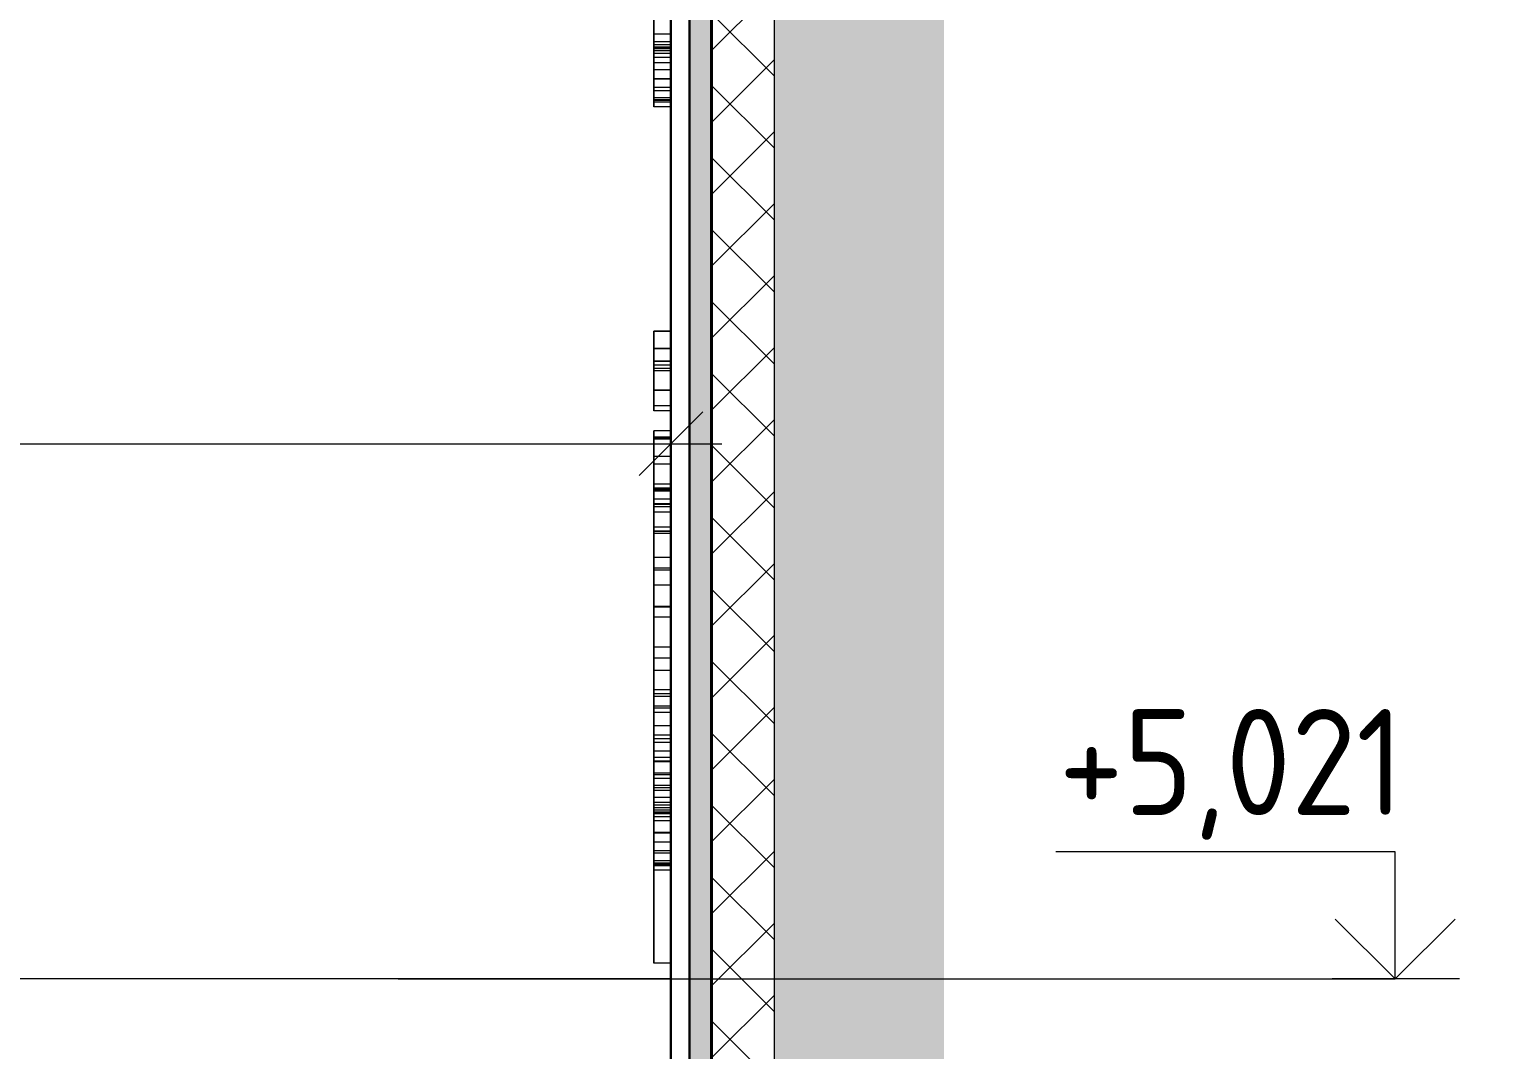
# Model space of a CAD drawing. Header units: millimetres. Extents: x 855 to 77750, y -1987 to 27400.
# Drawn here: x 41832 to 42697, y 4979 to 5581 of the extents above; entities that cross this region are included whole.
import ezdxf

# ---------------------------------------------------------------- set-up
doc = ezdxf.new("R2010")
doc.units = ezdxf.units.MM
for name, color, linetype, lineweight in [('A-ANNO-DIMS', 7, 'Continuous', 9), ('A-ANNO-DIMS-25', 7, 'Continuous', 9), ('A-WALL', 7, 'Continuous', 9), ('A-WALL-PATT', 7, 'Continuous', 9), ('G-ANNO-DIMS', 7, 'Continuous', 9), ('G-ANNO-DIMS-1', 7, 'Continuous', 20)]:
    doc.layers.add(name, color=color, linetype=linetype, lineweight=lineweight)
for name, color, linetype, lineweight, true_color in [('A-WALL-4', 7, 'Continuous', 30, 0x3c3c3c), ('A-WALL-5', 7, 'Continuous', 40, 0x3c3c3c), ('A-WALL-FNSH-3', 7, 'Continuous', 30, 0x3c3c3c), ('I-FURN-10', 7, 'Continuous', 9, 0xe0e0e0), ('I-FURN-11', 7, 'Continuous', 9, 0xf6f6f6), ('I-FURN-12', 7, 'Continuous', 9, 0xf3f3f3), ('I-FURN-13', 7, 'Continuous', 9, 0xf8f8f8), ('I-FURN-14', 7, 'Continuous', 9, 0xefefef), ('I-FURN-15', 7, 'Continuous', 9, 0xe9e9e9), ('I-FURN-2', 7, 'Continuous', 9, 0xc0c0c0), ('I-FURN-6', 7, 'Continuous', 9, 0xfcfcfc), ('I-FURN-7', 7, 'Continuous', 9, 0xfbfbfb), ('I-FURN-8', 7, 'Continuous', 9, 0xfafafa), ('I-FURN-9', 7, 'Continuous', 9, 0xd3d3d3), ('I-WALL-1', 7, 'Continuous', 9, 0x787878)]:
    doc.layers.add(name, color=color, linetype=linetype, lineweight=lineweight, true_color=true_color)
doc.styles.add('ISOCPEUR_2', font='isocpeur.ttf', dxfattribs={"width": 0.9, "height": 62.5})
doc.dimstyles.new('ISO-2_5_0_9К_БОЛЬШОЙ_1', dxfattribs={"dimscale": 304.8, "dimtxt": 62.248823, "dimasz": 0.123031, "dimexe": 0.098425, "dimexo": 0.246063, "dimgap": 0, "dimtad": 1, "dimdec": 0, "dimrnd": 10, "dimzin": 0, "dimdsep": 46, "dimtxsty": 'ISOCPEUR_2', "dimblk1": 'OBLIQUE', "dimblk2": 'OBLIQUE', "dimsah": 1, "dimcen": 0.09, "dimdle": 0.098425, "dimazin": 0, "dimtfac": 1, "dimtdec": 4, "dimtix": 1, "dimtmove": 0, "dimatfit": 3, "dimfxl": 1, "dimtvp": 1, "dimtolj": 1, "dimtzin": 0, "dimarcsym": 2})
pattern_1 = [(0, (45279, 3058.6), (0, 3040.04), []), (90, (45279, 3058.6), (-1300, 8e-14), [])]

# ---------------------------------------------------------------- blocks, each defined once
blk = doc.blocks.new('Надпись в вестибюле - Надпись в вестибюле-30816215-Развертка 1_04-1')
at = {"layer": 'I-FURN-10'}
for p, q in [((30439, 5652.66), (30439, 5570.25)), ((30449, 5570.25), (30449, 5652.66)), ((30439, 5570.25), (30439, 5583.46)), ((30439, 5569.19), (30439, 5570.25)), ((30439, 5570.22), (30439, 5566.33)), ((30439, 5566.33), (30439, 5569.19)), ((30449, 5569.19), (30439, 5569.19)), ((30439, 5540.38), (30439, 5566.33)), ((30439, 5566.33), (30439, 5551.43)), ((30449, 5566.33), (30439, 5566.33)), ((30449, 5551.43), (30439, 5551.43)), ((30439, 5551.31), (30439, 5540.38)), ((30439, 5538.86), (30439, 5540.24)), ((30439, 5540.24), (30439, 5539.06)), ((30449, 5539.06), (30439, 5539.06)), ((30439, 5538.86), (30439, 5534.94)), ((30449, 5538.86), (30439, 5538.86)), ((30439, 5402.79), (30439, 5382.68)), ((30449, 5402.79), (30439, 5402.79)), ((30449, 5382.68), (30449, 5402.79)), ((30439, 5382.57), (30439, 5379.24)), ((30449, 5382.57), (30439, 5382.57)), ((30449, 5379.24), (30449, 5382.57)), ((30449, 5358.72), (30439, 5358.72)), ((30439, 5343.92), (30439, 5340.15)), ((30449, 5340.15), (30439, 5340.15)), ((30439, 5287.21), (30439, 5340)), ((30439, 5340), (30439, 5287.21)), ((30439, 5340), (30449, 5340)), ((30449, 5340), (30439, 5340)), ((30449, 5340), (30449, 5287.21)), ((30449, 5287.21), (30449, 5340)), ((30439, 5287.21), (30439, 5141.1)), ((30439, 5141.1), (30439, 5287.21)), ((30449, 5287.21), (30449, 5141.1)), ((30449, 5141.1), (30449, 5287.21)), ((30439, 5113.97), (30439, 5141.1)), ((30439, 5141.1), (30439, 5088.86)), ((30449, 5141.1), (30439, 5141.1)), ((30449, 5141.1), (30449, 5113.97)), ((30449, 5088.86), (30449, 5141.1)), ((30439, 5096.28), (30439, 5113.97)), ((30449, 5113.97), (30439, 5113.97)), ((30449, 5113.97), (30449, 5096.28)), ((30439, 5088.86), (30439, 5096.28)), ((30449, 5096.28), (30439, 5096.28)), ((30449, 5096.28), (30449, 5088.86)), ((30439, 5084.94), (30439, 5088.86)), ((30439, 5088.86), (30439, 5084.94)), ((30449, 5088.86), (30439, 5088.86)), ((30439, 5084.94), (30439, 5030)), ((30449, 5084.94), (30449, 5088.86)), ((30449, 5088.86), (30449, 5084.94)), ((30449, 5030), (30449, 5084.94)), ((30449, 5030), (30439, 5030))]:
    blk.add_line(p, q, dxfattribs=at)
at = {"layer": 'I-FURN-11'}
for p, q in [((30439, 5570.25), (30439, 5591.1)), ((30439, 5591.1), (30439, 5570.25)), ((30439, 5566.33), (30439, 5570.25)), ((30439, 5570.25), (30439, 5566.33)), ((30439, 5566.33), (30439, 5540.38)), ((30439, 5540.24), (30439, 5538.86)), ((30449, 5538.86), (30439, 5538.86)), ((30439, 5308.61), (30439, 5340)), ((30439, 5340), (30439, 5308.61)), ((30449, 5340), (30439, 5340)), ((30449, 5340), (30439, 5340)), ((30449, 5340), (30449, 5308.61)), ((30449, 5308.61), (30449, 5340)), ((30439, 5287.21), (30439, 5308.61)), ((30439, 5308.61), (30439, 5303.64)), ((30449, 5308.61), (30439, 5308.61)), ((30449, 5308.61), (30449, 5287.21)), ((30449, 5303.64), (30449, 5308.61)), ((30439, 5303.64), (30439, 5287.21)), ((30449, 5303.64), (30439, 5303.64)), ((30449, 5287.21), (30449, 5303.64)), ((30439, 5287.21), (30439, 5191.25)), ((30439, 5209.95), (30439, 5287.21)), ((30449, 5287.21), (30449, 5209.95)), ((30449, 5191.25), (30449, 5287.21)), ((30439, 5191.25), (30439, 5209.95)), ((30449, 5209.95), (30439, 5209.95)), ((30449, 5209.95), (30449, 5191.25)), ((30439, 5141.1), (30439, 5191.25)), ((30439, 5191.25), (30439, 5188.79)), ((30439, 5188.79), (30439, 5148.73)), ((30449, 5188.79), (30439, 5188.79)), ((30449, 5191.25), (30449, 5141.1)), ((30449, 5188.79), (30449, 5191.25)), ((30449, 5148.73), (30449, 5188.79)), ((30439, 5148.73), (30439, 5141.1)), ((30449, 5148.73), (30439, 5148.73)), ((30449, 5141.1), (30449, 5148.73)), ((30439, 5120.25), (30439, 5141.1)), ((30439, 5141.1), (30439, 5120.25)), ((30449, 5141.1), (30449, 5120.25)), ((30449, 5120.25), (30449, 5141.1)), ((30439, 5107.13), (30439, 5120.25)), ((30439, 5120.25), (30439, 5088.86)), ((30449, 5120.25), (30439, 5120.25)), ((30449, 5120.25), (30439, 5120.25)), ((30449, 5120.25), (30439, 5120.25)), ((30449, 5088.86), (30449, 5120.25)), ((30449, 5120.25), (30449, 5107.13)), ((30439, 5095.02), (30439, 5107.13)), ((30449, 5107.13), (30439, 5107.13)), ((30449, 5107.13), (30449, 5095.02)), ((30439, 5088.86), (30439, 5095.02)), ((30449, 5095.02), (30439, 5095.02)), ((30449, 5095.02), (30449, 5088.86)), ((30439, 5088.86), (30439, 5084.94)), ((30439, 5088.86), (30449, 5088.86)), ((30449, 5088.86), (30439, 5088.86))]:
    blk.add_line(p, q, dxfattribs=at)
at = {"layer": 'I-FURN-12'}
for p, q in [((30439, 5570.25), (30439, 5612.31)), ((30439, 5612.31), (30439, 5570.25)), ((30439, 5566.33), (30439, 5570.25)), ((30439, 5570.25), (30439, 5566.33)), ((30439, 5563.97), (30439, 5566.33)), ((30439, 5566.33), (30439, 5540.38)), ((30439, 5546.28), (30439, 5563.97)), ((30449, 5563.97), (30439, 5563.97)), ((30439, 5540.38), (30439, 5546.28)), ((30449, 5546.28), (30439, 5546.28)), ((30439, 5538.86), (30439, 5540.24)), ((30439, 5540.24), (30439, 5538.86)), ((30449, 5538.86), (30439, 5538.86)), ((30439, 5308.61), (30439, 5340)), ((30439, 5340), (30439, 5308.61)), ((30439, 5340), (30449, 5340)), ((30449, 5340), (30439, 5340)), ((30449, 5340), (30449, 5308.61)), ((30449, 5308.61), (30449, 5340)), ((30439, 5308.61), (30439, 5287.21)), ((30439, 5295.98), (30439, 5308.61)), ((30439, 5308.61), (30449, 5308.61)), ((30449, 5308.61), (30439, 5308.61)), ((30449, 5308.61), (30449, 5295.98)), ((30449, 5287.21), (30449, 5308.61)), ((30439, 5287.21), (30439, 5295.98)), ((30449, 5295.98), (30439, 5295.98)), ((30449, 5295.98), (30449, 5287.21)), ((30439, 5191.25), (30439, 5287.21)), ((30439, 5287.21), (30439, 5191.25)), ((30449, 5287.21), (30449, 5191.25)), ((30449, 5191.25), (30449, 5287.21)), ((30439, 5191.25), (30439, 5141.1)), ((30439, 5160.24), (30439, 5191.25)), ((30449, 5191.25), (30449, 5160.24)), ((30449, 5141.1), (30449, 5191.25)), ((30439, 5141.1), (30439, 5160.24)), ((30449, 5160.24), (30439, 5160.24)), ((30449, 5160.24), (30449, 5141.1)), ((30439, 5120.25), (30439, 5141.1)), ((30439, 5141.1), (30439, 5120.25)), ((30449, 5141.1), (30449, 5120.25)), ((30449, 5120.25), (30449, 5141.1)), ((30439, 5088.86), (30439, 5120.25)), ((30439, 5120.25), (30439, 5088.86)), ((30449, 5120.25), (30439, 5120.25)), ((30449, 5120.25), (30439, 5120.25)), ((30449, 5120.25), (30449, 5088.86)), ((30449, 5088.86), (30449, 5120.25)), ((30439, 5084.94), (30439, 5088.86)), ((30439, 5088.86), (30439, 5084.94)), ((30449, 5088.86), (30439, 5088.86)), ((30449, 5084.94), (30439, 5084.94))]:
    blk.add_line(p, q, dxfattribs=at)
at = {"layer": 'I-FURN-13'}
for p, q in [((30439, 5570.25), (30439, 5591.1)), ((30439, 5591.1), (30439, 5570.25)), ((30439, 5570.25), (30439, 5568.08)), ((30439, 5568.08), (30439, 5566.33)), ((30449, 5568.08), (30439, 5568.08)), ((30449, 5566.33), (30439, 5566.33)), ((30449, 5566.33), (30439, 5566.33)), ((30439, 5339.03), (30439, 5340)), ((30439, 5340), (30439, 5308.61)), ((30439, 5340), (30449, 5340)), ((30439, 5324.37), (30439, 5339.03)), ((30449, 5339.03), (30439, 5339.03)), ((30449, 5340), (30449, 5339.03)), ((30449, 5308.61), (30449, 5340)), ((30449, 5339.03), (30449, 5324.37)), ((30439, 5308.61), (30439, 5324.37)), ((30449, 5324.37), (30439, 5324.37)), ((30449, 5324.37), (30449, 5308.61)), ((30439, 5287.21), (30439, 5308.61)), ((30439, 5308.61), (30439, 5287.21)), ((30449, 5308.61), (30439, 5308.61)), ((30449, 5308.61), (30449, 5287.21)), ((30449, 5287.21), (30449, 5308.61)), ((30439, 5234.05), (30439, 5287.21)), ((30439, 5287.21), (30439, 5240.42)), ((30449, 5287.21), (30449, 5234.05)), ((30449, 5240.42), (30449, 5287.21)), ((30439, 5240.42), (30439, 5191.25)), ((30449, 5240.42), (30439, 5240.42)), ((30449, 5191.25), (30449, 5240.42)), ((30439, 5202.66), (30439, 5234.05)), ((30449, 5234.05), (30439, 5234.05)), ((30449, 5234.05), (30449, 5202.66)), ((30439, 5191.25), (30439, 5202.66)), ((30449, 5202.66), (30439, 5202.66)), ((30449, 5202.66), (30449, 5191.25)), ((30439, 5141.1), (30439, 5191.25)), ((30439, 5191.25), (30439, 5141.1)), ((30449, 5191.25), (30449, 5141.1)), ((30449, 5141.1), (30449, 5191.25)), ((30439, 5123.29), (30439, 5141.1)), ((30439, 5141.1), (30439, 5120.25)), ((30449, 5120.25), (30449, 5141.1)), ((30449, 5141.1), (30449, 5123.29)), ((30439, 5120.25), (30439, 5123.29)), ((30449, 5123.29), (30439, 5123.29)), ((30439, 5120.25), (30439, 5118.44)), ((30439, 5116.33), (30439, 5120.25)), ((30449, 5120.25), (30439, 5120.25)), ((30439, 5118.44), (30439, 5116.33)), ((30449, 5118.44), (30439, 5118.44)), ((30449, 5123.29), (30449, 5120.25)), ((30449, 5120.25), (30449, 5116.33)), ((30449, 5118.44), (30449, 5120.25)), ((30449, 5116.33), (30449, 5118.44)), ((30439, 5106.73), (30439, 5116.33)), ((30439, 5116.33), (30439, 5088.86)), ((30449, 5116.33), (30439, 5116.33)), ((30449, 5116.33), (30449, 5106.73)), ((30449, 5088.86), (30449, 5116.33)), ((30439, 5090.38), (30439, 5106.73)), ((30449, 5106.73), (30439, 5106.73)), ((30449, 5106.73), (30449, 5090.38)), ((30439, 5088.86), (30439, 5090.38)), ((30449, 5090.38), (30439, 5090.38)), ((30449, 5088.86), (30439, 5088.86)), ((30449, 5090.38), (30449, 5088.86))]:
    blk.add_line(p, q, dxfattribs=at)
at = {"layer": 'I-FURN-14'}
for p, q in [((30439, 5570.25), (30439, 5612.31)), ((30439, 5599.19), (30439, 5571.62)), ((30439, 5571.62), (30439, 5570.25)), ((30449, 5571.62), (30439, 5571.62)), ((30439, 5566.33), (30439, 5570.25)), ((30439, 5570.25), (30439, 5566.33)), ((30439, 5540.38), (30439, 5566.33)), ((30439, 5566.33), (30439, 5540.38)), ((30439, 5538.86), (30439, 5540.24)), ((30439, 5540.24), (30439, 5538.86)), ((30439, 5538.86), (30449, 5538.86)), ((30449, 5538.86), (30439, 5538.86)), ((30439, 5287.21), (30439, 5340)), ((30439, 5340), (30439, 5287.21)), ((30449, 5340), (30439, 5340)), ((30439, 5340), (30449, 5340)), ((30449, 5340), (30449, 5287.21)), ((30449, 5287.21), (30449, 5340)), ((30439, 5287.21), (30439, 5191.25)), ((30439, 5191.25), (30439, 5287.21)), ((30449, 5287.21), (30449, 5191.25)), ((30449, 5191.25), (30449, 5287.21)), ((30439, 5141.1), (30439, 5191.25)), ((30439, 5191.25), (30439, 5155.14)), ((30449, 5191.25), (30439, 5191.25)), ((30449, 5191.25), (30449, 5141.1)), ((30449, 5155.14), (30449, 5191.25)), ((30439, 5155.14), (30439, 5141.1)), ((30449, 5155.14), (30439, 5155.14)), ((30449, 5141.1), (30449, 5155.14)), ((30439, 5141.1), (30439, 5120.25)), ((30439, 5120.25), (30439, 5141.1)), ((30449, 5141.1), (30449, 5120.25)), ((30449, 5120.25), (30449, 5141.1)), ((30439, 5088.86), (30439, 5120.25)), ((30439, 5120.25), (30439, 5088.86)), ((30449, 5120.25), (30439, 5120.25)), ((30449, 5120.25), (30449, 5088.86)), ((30449, 5088.86), (30449, 5120.25)), ((30439, 5084.94), (30439, 5088.86)), ((30439, 5088.86), (30439, 5084.94)), ((30449, 5088.86), (30439, 5088.86)), ((30449, 5088.86), (30439, 5088.86)), ((30449, 5084.94), (30439, 5084.94)), ((30449, 5088.86), (30449, 5088.55)), ((30449, 5084.94), (30449, 5088.86))]:
    blk.add_line(p, q, dxfattribs=at)
at = {"layer": 'I-FURN-15'}
for p, q in [((30439, 5577.76), (30439, 5592.12)), ((30439, 5581.9), (30439, 5570.25)), ((30439, 5570.25), (30439, 5577.76)), ((30449, 5577.76), (30439, 5577.76)), ((30439, 5566.33), (30439, 5570.25)), ((30439, 5570.25), (30439, 5566.33)), ((30449, 5570.22), (30439, 5570.22)), ((30439, 5540.38), (30439, 5566.33)), ((30439, 5566.33), (30439, 5540.38)), ((30439, 5538.86), (30439, 5540.24)), ((30439, 5540.24), (30439, 5538.86)), ((30449, 5538.86), (30439, 5538.86)), ((30449, 5538.86), (30439, 5538.86)), ((30439, 5340), (30439, 5287.21)), ((30439, 5287.21), (30439, 5340)), ((30449, 5340), (30439, 5340)), ((30449, 5340), (30439, 5340)), ((30449, 5340), (30449, 5287.21)), ((30449, 5287.21), (30449, 5340)), ((30439, 5144.35), (30439, 5287.21)), ((30439, 5287.21), (30439, 5141.1)), ((30449, 5287.21), (30449, 5144.35)), ((30449, 5141.1), (30449, 5287.21)), ((30439, 5141.1), (30439, 5144.35)), ((30449, 5144.35), (30449, 5141.1)), ((30439, 5120.25), (30439, 5141.1)), ((30439, 5141.1), (30439, 5134.77)), ((30449, 5141.1), (30449, 5120.25)), ((30449, 5134.77), (30449, 5141.1)), ((30439, 5134.77), (30439, 5123.32)), ((30449, 5134.77), (30439, 5134.77)), ((30449, 5123.32), (30449, 5134.77)), ((30439, 5123.32), (30439, 5118.08)), ((30449, 5123.32), (30439, 5123.32)), ((30439, 5088.86), (30439, 5120.25)), ((30449, 5120.25), (30439, 5120.25)), ((30449, 5118.08), (30449, 5123.32)), ((30449, 5120.25), (30449, 5088.86)), ((30439, 5118.08), (30439, 5116.33)), ((30449, 5118.08), (30439, 5118.08)), ((30439, 5116.33), (30439, 5088.86)), ((30449, 5116.33), (30439, 5116.33)), ((30449, 5116.33), (30439, 5116.33)), ((30449, 5116.33), (30449, 5118.08)), ((30449, 5088.86), (30449, 5116.33)), ((30439, 5087.46), (30439, 5088.86)), ((30439, 5088.86), (30439, 5084.94)), ((30449, 5088.86), (30439, 5088.86)), ((30439, 5084.94), (30439, 5087.46)), ((30449, 5087.46), (30439, 5087.46)), ((30449, 5084.94), (30439, 5084.94)), ((30449, 5088.86), (30449, 5087.46)), ((30449, 5084.94), (30449, 5088.86)), ((30449, 5087.46), (30449, 5084.94))]:
    blk.add_line(p, q, dxfattribs=at)
at = {"layer": 'I-FURN-2'}
for p, q in [((30439, 5560.99), (30439, 5584.94)), ((30449, 5584.94), (30449, 5560.99)), ((30439, 5551.31), (30439, 5560.99)), ((30449, 5560.99), (30439, 5560.99)), ((30449, 5560.99), (30449, 5551.31)), ((30439, 5544.39), (30439, 5551.31)), ((30449, 5551.31), (30439, 5551.31)), ((30449, 5551.31), (30449, 5544.39)), ((30439, 5540.24), (30439, 5544.39)), ((30449, 5544.39), (30439, 5544.39)), ((30449, 5544.39), (30449, 5540.24)), ((30439, 5538.86), (30439, 5540.24)), ((30449, 5540.24), (30439, 5540.24)), ((30439, 5534.94), (30439, 5538.86)), ((30449, 5538.86), (30439, 5538.86)), ((30449, 5534.94), (30439, 5534.94)), ((30449, 5540.24), (30449, 5538.86)), ((30439, 5382.68), (30439, 5402.79)), ((30449, 5402.79), (30439, 5402.79)), ((30449, 5402.79), (30449, 5382.68)), ((30439, 5367.87), (30439, 5382.68)), ((30449, 5382.68), (30439, 5382.68)), ((30449, 5382.68), (30449, 5367.87)), ((30439, 5358.74), (30439, 5367.87)), ((30449, 5367.87), (30439, 5367.87)), ((30449, 5367.87), (30449, 5358.74)), ((30439, 5355.7), (30439, 5358.74)), ((30449, 5358.74), (30439, 5358.74)), ((30449, 5355.7), (30439, 5355.7)), ((30449, 5358.74), (30449, 5355.7)), ((30439, 5340), (30439, 5343.92)), ((30449, 5343.92), (30439, 5343.92)), ((30439, 5088.86), (30439, 5340)), ((30449, 5340), (30439, 5340)), ((30449, 5340.64), (30449, 5340)), ((30449, 5340), (30449, 5088.86)), ((30439, 5087.77), (30439, 5088.86)), ((30449, 5088.86), (30439, 5088.86)), ((30439, 5084.94), (30439, 5087.77)), ((30449, 5087.77), (30439, 5087.77)), ((30439, 5030), (30439, 5084.94)), ((30449, 5084.94), (30439, 5084.94)), ((30449, 5088.86), (30449, 5087.77)), ((30449, 5087.77), (30449, 5084.94)), ((30449, 5084.94), (30449, 5030)), ((30449, 5030), (30439, 5030))]:
    blk.add_line(p, q, dxfattribs=at)
at = {"layer": 'I-FURN-6'}
for p, q in [((30439, 5340), (30439, 5312.53)), ((30439, 5340), (30439, 5312.53)), ((30439, 5312.53), (30439, 5340)), ((30439, 5340), (30449, 5340)), ((30449, 5340), (30439, 5340)), ((30449, 5340), (30439, 5340)), ((30439, 5312.53), (30439, 5308.61)), ((30439, 5308.61), (30439, 5312.53)), ((30439, 5312.53), (30439, 5308.61)), ((30439, 5308.61), (30439, 5312.53)), ((30439, 5309.17), (30439, 5312.53)), ((30439, 5312.53), (30439, 5309.5)), ((30439, 5312.53), (30439, 5310.19)), ((30449, 5312.53), (30439, 5312.53)), ((30439, 5310.19), (30439, 5308.61)), ((30449, 5310.19), (30439, 5310.19)), ((30439, 5309.5), (30439, 5308.61)), ((30449, 5309.5), (30439, 5309.5)), ((30439, 5308.61), (30439, 5309.17)), ((30449, 5309.17), (30439, 5309.17)), ((30439, 5308.61), (30439, 5287.21)), ((30439, 5261.83), (30439, 5308.61)), ((30439, 5308.61), (30439, 5287.21)), ((30439, 5287.21), (30439, 5308.61)), ((30439, 5299.1), (30439, 5308.61)), ((30439, 5308.61), (30439, 5300.42)), ((30439, 5300.82), (30439, 5308.61)), ((30439, 5308.61), (30439, 5287.21)), ((30439, 5299.1), (30439, 5308.61)), ((30439, 5308.61), (30439, 5300.42)), ((30439, 5308.61), (30439, 5287.21)), ((30449, 5300.42), (30449, 5308.61)), ((30439, 5287.21), (30439, 5300.82)), ((30449, 5300.82), (30439, 5300.82)), ((30439, 5300.42), (30439, 5287.21)), ((30439, 5300.42), (30439, 5287.21)), ((30449, 5300.42), (30439, 5300.42)), ((30449, 5300.42), (30439, 5300.42)), ((30449, 5287.21), (30449, 5300.42)), ((30439, 5287.21), (30439, 5299.1)), ((30439, 5287.21), (30439, 5299.1)), ((30449, 5299.1), (30439, 5299.1)), ((30449, 5299.1), (30439, 5299.1)), ((30439, 5287.21), (30439, 5261.83)), ((30439, 5261.83), (30439, 5287.21)), ((30439, 5287.21), (30439, 5261.83)), ((30439, 5287.21), (30439, 5261.83)), ((30439, 5261.83), (30439, 5287.21)), ((30439, 5283.38), (30439, 5287.21)), ((30439, 5287.21), (30439, 5284.72)), ((30439, 5269.31), (30439, 5287.21)), ((30439, 5287.21), (30439, 5284.57)), ((30439, 5283.38), (30439, 5287.21)), ((30439, 5287.21), (30439, 5284.72)), ((30439, 5269.31), (30439, 5287.21)), ((30439, 5287.21), (30439, 5284.57)), ((30439, 5287.21), (30439, 5191.25)), ((30449, 5287.21), (30439, 5287.21)), ((30439, 5284.72), (30439, 5261.83)), ((30439, 5284.72), (30439, 5261.83)), ((30449, 5284.72), (30439, 5284.72)), ((30449, 5284.72), (30439, 5284.72)), ((30439, 5284.57), (30439, 5261.83)), ((30439, 5284.57), (30439, 5261.83)), ((30449, 5284.57), (30439, 5284.57)), ((30449, 5284.57), (30439, 5284.57)), ((30439, 5263.05), (30439, 5283.38)), ((30439, 5263.05), (30439, 5283.38)), ((30449, 5283.38), (30439, 5283.38)), ((30449, 5283.38), (30439, 5283.38)), ((30449, 5287.21), (30449, 5269.31)), ((30449, 5284.72), (30449, 5287.21)), ((30449, 5191.25), (30449, 5287.21)), ((30449, 5261.83), (30449, 5284.72)), ((30439, 5261.83), (30439, 5269.31)), ((30439, 5261.83), (30439, 5269.31)), ((30449, 5269.31), (30439, 5269.31)), ((30449, 5269.31), (30439, 5269.31)), ((30449, 5269.31), (30449, 5261.83)), ((30439, 5261.83), (30439, 5263.05)), ((30439, 5261.83), (30439, 5263.05)), ((30449, 5263.05), (30439, 5263.05)), ((30449, 5263.05), (30439, 5263.05)), ((30439, 5261.83), (30439, 5191.25)), ((30439, 5191.25), (30439, 5261.83)), ((30439, 5261.83), (30439, 5191.25)), ((30439, 5191.25), (30439, 5261.83)), ((30439, 5261.83), (30439, 5191.25)), ((30439, 5191.25), (30439, 5261.83)), ((30439, 5240.07), (30439, 5261.83)), ((30439, 5261.83), (30439, 5252.95)), ((30439, 5240.07), (30439, 5261.83)), ((30439, 5261.83), (30439, 5252.95)), ((30449, 5261.83), (30439, 5261.83)), ((30449, 5261.83), (30439, 5261.83)), ((30439, 5252.95), (30439, 5216.39)), ((30439, 5252.95), (30439, 5216.39)), ((30449, 5252.95), (30439, 5252.95)), ((30449, 5252.95), (30439, 5252.95)), ((30439, 5216.39), (30439, 5240.07)), ((30439, 5216.39), (30439, 5240.07)), ((30449, 5240.07), (30439, 5240.07)), ((30449, 5240.07), (30439, 5240.07)), ((30439, 5191.25), (30439, 5216.39)), ((30439, 5191.25), (30439, 5216.39)), ((30449, 5216.39), (30439, 5216.39)), ((30449, 5216.39), (30439, 5216.39)), ((30439, 5216.33), (30439, 5191.25)), ((30439, 5216.33), (30439, 5191.25)), ((30449, 5216.33), (30439, 5216.33)), ((30449, 5216.33), (30439, 5216.33)), ((30439, 5191.25), (30439, 5178.13)), ((30439, 5178.13), (30439, 5191.25)), ((30439, 5191.25), (30439, 5178.13)), ((30439, 5178.13), (30439, 5191.25)), ((30439, 5191.25), (30439, 5178.13)), ((30439, 5178.13), (30439, 5191.25)), ((30439, 5187.39), (30439, 5191.25)), ((30439, 5191.25), (30439, 5181.61)), ((30439, 5191.25), (30439, 5181.61)), ((30439, 5178.13), (30439, 5187.39)), ((30449, 5187.39), (30439, 5187.39)), ((30439, 5181.61), (30439, 5178.13)), ((30439, 5181.61), (30439, 5178.13)), ((30449, 5181.61), (30439, 5181.61)), ((30449, 5181.61), (30439, 5181.61)), ((30439, 5178.13), (30439, 5141.1)), ((30439, 5141.1), (30439, 5178.13)), ((30439, 5178.13), (30439, 5141.1)), ((30439, 5141.1), (30439, 5178.13)), ((30439, 5178.13), (30439, 5141.1)), ((30439, 5141.1), (30439, 5178.13)), ((30439, 5178.13), (30439, 5151.25)), ((30439, 5162.31), (30439, 5178.13)), ((30439, 5178.13), (30439, 5149.19)), ((30439, 5170.04), (30439, 5178.13)), ((30439, 5178.13), (30439, 5151.25)), ((30439, 5162.31), (30439, 5178.13)), ((30439, 5178.13), (30439, 5149.19)), ((30439, 5178.13), (30449, 5178.13)), ((30449, 5151.25), (30449, 5178.13)), ((30439, 5141.1), (30439, 5170.04)), ((30449, 5170.04), (30439, 5170.04)), ((30439, 5142.12), (30439, 5162.31)), ((30439, 5142.12), (30439, 5162.31)), ((30449, 5162.31), (30439, 5162.31)), ((30449, 5162.31), (30439, 5162.31)), ((30439, 5151.25), (30439, 5141.1)), ((30439, 5151.25), (30439, 5141.1)), ((30449, 5151.25), (30439, 5151.25)), ((30449, 5151.25), (30439, 5151.25)), ((30439, 5149.19), (30439, 5141.1)), ((30439, 5149.19), (30439, 5141.1)), ((30449, 5149.19), (30439, 5149.19)), ((30449, 5149.19), (30439, 5149.19)), ((30449, 5141.1), (30449, 5151.25)), ((30439, 5141.1), (30439, 5142.12)), ((30439, 5141.1), (30439, 5142.12)), ((30449, 5142.12), (30439, 5142.12)), ((30449, 5142.12), (30439, 5142.12)), ((30439, 5141.1), (30439, 5116.33)), ((30439, 5116.33), (30439, 5141.1)), ((30439, 5141.1), (30439, 5116.33)), ((30439, 5116.33), (30439, 5141.1)), ((30439, 5141.1), (30439, 5131.9)), ((30439, 5127.76), (30439, 5141.1)), ((30439, 5141.1), (30439, 5121.62)), ((30439, 5133.46), (30439, 5141.1)), ((30439, 5141.1), (30439, 5121.62)), ((30449, 5141.1), (30439, 5141.1)), ((30439, 5116.33), (30439, 5133.46)), ((30449, 5133.46), (30439, 5133.46)), ((30439, 5131.9), (30439, 5120.25)), ((30449, 5131.9), (30439, 5131.9)), ((30439, 5119.19), (30439, 5127.76)), ((30449, 5127.76), (30439, 5127.76)), ((30439, 5121.62), (30439, 5116.33)), ((30439, 5121.62), (30439, 5116.33)), ((30449, 5121.62), (30439, 5121.62)), ((30449, 5121.62), (30439, 5121.62)), ((30449, 5120.25), (30439, 5120.25)), ((30439, 5120.22), (30439, 5116.33)), ((30449, 5120.22), (30439, 5120.22)), ((30449, 5120.22), (30439, 5120.22)), ((30439, 5116.33), (30439, 5119.19)), ((30449, 5119.19), (30439, 5119.19)), ((30439, 5116.33), (30439, 5088.86)), ((30439, 5088.86), (30439, 5116.33)), ((30439, 5116.33), (30439, 5088.86)), ((30449, 5116.33), (30439, 5116.33)), ((30449, 5088.86), (30439, 5088.86)), ((30449, 5088.86), (30439, 5088.86)), ((30449, 5088.86), (30439, 5088.86)), ((30449, 5088.86), (30439, 5088.86))]:
    blk.add_line(p, q, dxfattribs=at)
at = {"layer": 'I-FURN-7'}
for p, q in [((30439, 5312.53), (30439, 5340)), ((30439, 5340), (30439, 5328.81)), ((30449, 5340), (30439, 5340)), ((30449, 5339.03), (30439, 5339.03)), ((30439, 5328.81), (30439, 5312.53)), ((30449, 5328.81), (30439, 5328.81)), ((30449, 5324.37), (30439, 5324.37)), ((30439, 5308.61), (30439, 5312.53)), ((30439, 5312.53), (30439, 5310.19)), ((30439, 5310.19), (30439, 5308.61)), ((30449, 5310.19), (30439, 5310.19)), ((30439, 5300.82), (30439, 5308.61)), ((30439, 5308.61), (30439, 5287.21)), ((30449, 5308.61), (30439, 5308.61)), ((30449, 5308.61), (30439, 5308.61)), ((30449, 5308.61), (30449, 5300.82)), ((30449, 5287.21), (30449, 5308.61)), ((30439, 5287.21), (30439, 5300.82)), ((30449, 5300.82), (30439, 5300.82)), ((30449, 5300.82), (30449, 5287.21)), ((30439, 5191.25), (30439, 5287.21)), ((30439, 5287.21), (30439, 5191.25)), ((30449, 5191.25), (30449, 5287.21)), ((30449, 5287.21), (30449, 5191.25)), ((30439, 5187.39), (30439, 5191.25)), ((30439, 5191.25), (30439, 5164.46)), ((30449, 5164.46), (30449, 5191.25)), ((30439, 5178.13), (30439, 5187.39)), ((30449, 5187.39), (30439, 5187.39)), ((30439, 5170.04), (30439, 5178.13)), ((30439, 5178.13), (30449, 5178.13)), ((30449, 5178.13), (30449, 5170.04)), ((30439, 5141.1), (30439, 5170.04)), ((30449, 5170.04), (30439, 5170.04)), ((30439, 5164.46), (30439, 5141.1)), ((30449, 5164.46), (30439, 5164.46)), ((30449, 5170.04), (30449, 5141.1)), ((30449, 5141.1), (30449, 5164.46)), ((30439, 5141.1), (30439, 5131.9)), ((30439, 5127.76), (30439, 5141.1)), ((30449, 5131.9), (30449, 5141.1)), ((30439, 5131.9), (30439, 5120.25)), ((30449, 5131.9), (30439, 5131.9)), ((30439, 5119.19), (30439, 5127.76)), ((30449, 5127.76), (30439, 5127.76)), ((30449, 5120.6), (30449, 5131.9)), ((30439, 5120.22), (30439, 5116.33)), ((30439, 5116.33), (30439, 5119.19)), ((30449, 5119.19), (30439, 5119.19)), ((30439, 5088.86), (30439, 5116.33)), ((30439, 5116.33), (30439, 5101.43)), ((30449, 5116.33), (30439, 5116.33)), ((30449, 5106.73), (30439, 5106.73)), ((30439, 5101.43), (30439, 5089.06)), ((30449, 5101.43), (30439, 5101.43)), ((30449, 5090.38), (30439, 5090.38)), ((30449, 5089.06), (30439, 5089.06))]:
    blk.add_line(p, q, dxfattribs=at)
at = {"layer": 'I-FURN-8'}
for p, q in [((30439, 5584.77), (30439, 5573.32)), ((30439, 5573.32), (30439, 5570.25)), ((30449, 5573.32), (30439, 5573.32)), ((30439, 5339.03), (30439, 5340)), ((30439, 5340), (30439, 5328.81)), ((30439, 5324.37), (30439, 5339.03)), ((30439, 5328.81), (30439, 5312.53)), ((30449, 5328.81), (30439, 5328.81)), ((30439, 5312.53), (30439, 5324.37)), ((30439, 5309.17), (30439, 5312.53)), ((30439, 5312.53), (30439, 5309.5)), ((30449, 5312.53), (30439, 5312.53)), ((30439, 5309.5), (30439, 5308.61)), ((30449, 5309.5), (30439, 5309.5)), ((30439, 5308.61), (30439, 5309.17)), ((30449, 5309.17), (30439, 5309.17)), ((30439, 5287.21), (30439, 5308.61)), ((30439, 5308.61), (30439, 5287.21)), ((30449, 5308.61), (30449, 5309.05)), ((30449, 5287.21), (30449, 5308.61)), ((30449, 5308.61), (30449, 5287.21)), ((30439, 5191.25), (30439, 5287.21)), ((30439, 5287.21), (30439, 5191.25)), ((30449, 5287.21), (30449, 5191.25)), ((30449, 5191.25), (30449, 5287.21)), ((30449, 5234.05), (30439, 5234.05)), ((30449, 5202.66), (30439, 5202.66)), ((30439, 5180.46), (30439, 5191.25)), ((30439, 5191.25), (30439, 5141.1)), ((30449, 5141.1), (30449, 5191.25)), ((30449, 5191.25), (30449, 5180.46)), ((30439, 5141.1), (30439, 5180.46)), ((30449, 5180.46), (30439, 5180.46)), ((30449, 5180.46), (30449, 5141.1)), ((30439, 5133.46), (30439, 5141.1)), ((30439, 5141.1), (30439, 5138.9)), ((30439, 5138.9), (30439, 5124.76)), ((30449, 5138.9), (30439, 5138.9)), ((30449, 5141.1), (30449, 5133.46)), ((30449, 5138.9), (30449, 5141.1)), ((30449, 5124.76), (30449, 5138.9)), ((30439, 5116.33), (30439, 5133.46)), ((30449, 5133.46), (30439, 5133.46)), ((30449, 5133.46), (30449, 5116.33)), ((30439, 5124.76), (30439, 5120.25)), ((30449, 5124.76), (30439, 5124.76)), ((30439, 5120.25), (30439, 5116.33)), ((30449, 5120.25), (30449, 5124.76)), ((30449, 5116.33), (30449, 5120.25)), ((30439, 5106.73), (30439, 5116.33)), ((30439, 5116.33), (30439, 5101.43)), ((30439, 5090.38), (30439, 5106.73)), ((30439, 5101.43), (30439, 5089.06)), ((30449, 5101.43), (30439, 5101.43)), ((30439, 5088.86), (30439, 5090.38)), ((30449, 5089.06), (30439, 5089.06)), ((30449, 5088.86), (30439, 5088.86))]:
    blk.add_line(p, q, dxfattribs=at)
at = {"layer": 'I-FURN-9'}
for p, q in [((30439, 5570.25), (30439, 5652.66)), ((30449, 5652.66), (30449, 5570.25)), ((30439, 5582.67), (30439, 5573.36)), ((30449, 5573.36), (30449, 5582.67)), ((30439, 5573.36), (30439, 5570.25)), ((30449, 5573.36), (30439, 5573.36)), ((30439, 5556.73), (30439, 5570.25)), ((30439, 5570.25), (30439, 5538.86)), ((30439, 5570.25), (30449, 5570.25)), ((30449, 5570.25), (30439, 5570.25)), ((30449, 5570.25), (30449, 5573.36)), ((30449, 5538.86), (30449, 5570.25)), ((30439, 5540.38), (30439, 5556.73)), ((30449, 5556.73), (30439, 5556.73)), ((30449, 5540.38), (30439, 5540.38)), ((30439, 5538.86), (30439, 5540.24)), ((30439, 5537.77), (30439, 5538.86)), ((30439, 5538.86), (30439, 5534.94)), ((30449, 5538.86), (30439, 5538.86)), ((30439, 5534.94), (30439, 5537.77)), ((30449, 5537.77), (30439, 5537.77)), ((30449, 5534.94), (30439, 5534.94)), ((30439, 5402.79), (30439, 5392.22)), ((30439, 5392.45), (30439, 5402.79)), ((30439, 5402.79), (30449, 5402.79)), ((30449, 5402.79), (30439, 5402.79)), ((30449, 5402.79), (30449, 5392.45)), ((30449, 5392.22), (30449, 5402.79)), ((30439, 5385.1), (30439, 5392.45)), ((30449, 5392.45), (30439, 5392.45)), ((30439, 5392.22), (30439, 5384.91)), ((30449, 5392.22), (30439, 5392.22)), ((30449, 5392.45), (30449, 5385.1)), ((30449, 5384.91), (30449, 5392.22)), ((30439, 5380.7), (30439, 5385.1)), ((30449, 5385.1), (30439, 5385.1)), ((30439, 5384.91), (30439, 5380.66)), ((30449, 5384.91), (30439, 5384.91)), ((30439, 5379.24), (30439, 5380.7)), ((30449, 5380.7), (30439, 5380.7)), ((30439, 5380.66), (30439, 5379.24)), ((30449, 5380.66), (30439, 5380.66)), ((30439, 5379.24), (30439, 5367.87)), ((30449, 5379.24), (30439, 5379.24)), ((30449, 5385.1), (30449, 5380.7)), ((30449, 5380.66), (30449, 5384.91)), ((30449, 5380.7), (30449, 5379.24)), ((30449, 5379.24), (30449, 5380.66)), ((30449, 5367.87), (30449, 5379.24)), ((30439, 5367.78), (30439, 5358.74)), ((30449, 5367.78), (30439, 5367.78)), ((30449, 5358.74), (30449, 5367.78)), ((30439, 5358.72), (30439, 5355.7)), ((30449, 5355.7), (30449, 5358.72)), ((30439, 5340), (30439, 5343.92)), ((30439, 5343.92), (30439, 5340.15)), ((30449, 5343.92), (30439, 5343.92)), ((30449, 5340.15), (30439, 5340.15)), ((30439, 5340), (30439, 5287.21)), ((30439, 5287.21), (30439, 5340)), ((30449, 5340), (30439, 5340)), ((30449, 5340), (30439, 5340)), ((30449, 5340), (30449, 5287.21)), ((30449, 5287.21), (30449, 5340)), ((30439, 5088.86), (30439, 5287.21)), ((30439, 5287.21), (30439, 5088.86)), ((30449, 5287.21), (30439, 5287.21)), ((30449, 5088.86), (30449, 5287.21)), ((30449, 5287.21), (30449, 5088.86)), ((30439, 5084.94), (30439, 5088.86)), ((30439, 5088.86), (30439, 5084.94)), ((30449, 5088.86), (30439, 5088.86)), ((30449, 5088.86), (30439, 5088.86)), ((30439, 5030), (30439, 5084.94)), ((30439, 5084.94), (30439, 5030)), ((30449, 5088.86), (30449, 5084.94)), ((30449, 5084.94), (30449, 5088.86)), ((30449, 5030), (30449, 5084.94)), ((30449, 5084.94), (30449, 5030)), ((30449, 5030), (30439, 5030)), ((30449, 5030), (30439, 5030))]:
    blk.add_line(p, q, dxfattribs=at)
blk = doc.blocks.new('Стены наклон_ амфитеатр1 - Стены наклон_ амфитеатр-33007412-Развертка 1_04-1')
at = {"layer": 'A-WALL-PATT'}
h = blk.add_hatch(dxfattribs=at)
h.set_pattern_fill('FP_30', color=256, style=0, pattern_type=2)
h.set_pattern_definition(pattern_1)
h.paths.add_polyline_path([(21879, 5020.75), (30449, 5020.75), (30449, 5030), (30439, 5030), (30439, 5343.92), (30449, 5343.92), (30449, 5355.7), (30439, 5355.7), (30439, 5402.79), (30449, 5402.79), (30449, 5534.94), (30439, 5534.94), (30439, 5793.92), (30449, 5793.92), (30449, 5988.86), (30439, 5988.86), (30439, 6240), (30449, 6240), (30449, 6255.7), (30439, 6255.7), (30439, 6302.79), (30449, 6302.79), (30449, 6300), (30450, 6300), (30450, 7060), (30460, 7060), (30460, 7119.14), (30450, 7119.14), (30450, 7070), (28659.74, 7069.78), (28140.51, 6770), (27620.9, 7070), (27020.9, 7070), (26501.28, 6770), (25981.67, 7070), (25381.67, 7070), (24862.05, 6770), (24342.43, 7070), (23742.43, 7070), (23222.82, 6770), (22703.2, 7070), (21909.74, 7070), (21909.74, 7119.14), (21879, 7119.14), (21879, 6161.92)])
h = blk.add_hatch(dxfattribs=at)
h.set_pattern_fill('FP_30', color=256, style=0, pattern_type=2)
h.set_pattern_definition(pattern_1)
h.paths.add_polyline_path([(30439, 5030), (30449, 5030), (30449, 5084.94), (30439, 5084.94)])
h.paths.add_polyline_path([(30449, 5340), (30449, 5343.92), (30439, 5343.92), (30439, 5340)])
h.paths.add_polyline_path([(30449, 5379.24), (30449, 5402.79), (30439, 5402.79), (30439, 5379.24)])
h.paths.add_polyline_path([(30439, 5534.94), (30449, 5534.94), (30449, 5538.86), (30439, 5538.86), (30439, 5537.77)])
h.paths.add_polyline_path([(30439, 6279.24), (30449, 6279.24), (30449, 6302.79), (30439, 6302.79), (30439, 6280.7)])
h = blk.add_hatch(dxfattribs=at)
h.set_pattern_fill('FP_30', color=256, style=0, pattern_type=2)
h.set_pattern_definition(pattern_1)
h.paths.add_polyline_path([(30439, 5355.7), (30449, 5355.7), (30449, 5379.24), (30439, 5379.24), (30439, 5358.74)])
h.paths.add_polyline_path([(30439, 5790), (30449, 5790), (30449, 5793.92), (30439, 5793.92)])
h.paths.add_polyline_path([(30449, 6255.7), (30449, 6279.24), (30439, 6279.24), (30439, 6255.7)])
h = blk.add_hatch(dxfattribs=at)
h.set_pattern_fill('FP_30', color=256, style=0, pattern_type=2)
h.set_pattern_definition(pattern_1)
h.paths.add_polyline_path([(30449, 5570.25), (30449, 5591.1), (30439, 5591.1), (30439, 5570.25)])
h.paths.add_polyline_path([(30449, 5639.41), (30449, 5641.25), (30439, 5641.25), (30439, 5639.41)])
h.paths.add_polyline_path([(30439, 5762.53), (30449, 5762.53), (30449, 5790), (30439, 5790), (30439, 5774.37)])
h.paths.add_polyline_path([(30449, 5988.86), (30449, 6041.1), (30439, 6041.1), (30439, 5988.86)])
h.paths.add_polyline_path([(30439, 6208.61), (30449, 6208.61), (30449, 6240), (30439, 6240)])
h = blk.add_hatch(dxfattribs=at)
h.set_pattern_fill('FP_30', color=256, style=0, pattern_type=2)
h.set_pattern_definition(pattern_1)
h.paths.add_polyline_path([(30449, 5088.86), (30449, 5340), (30439, 5340), (30439, 5088.86)])
h.paths.add_polyline_path([(30439, 5621.26), (30449, 5621.26), (30449, 5628.13), (30439, 5628.13), (30439, 5625.8)])
h.paths.add_polyline_path([(30449, 5711.83), (30449, 5737.21), (30439, 5737.21), (30439, 5711.83)])
h.paths.add_polyline_path([(30439, 6041.1), (30449, 6041.1), (30449, 6067.34), (30439, 6067.34)])
h.paths.add_polyline_path([(30449, 6071.26), (30449, 6089.41), (30439, 6089.41), (30439, 6071.26)])
h.paths.add_polyline_path([(30439, 6098.73), (30449, 6098.73), (30449, 6187.21), (30439, 6187.21), (30439, 6102.66)])
h = blk.add_hatch(dxfattribs=at)
h.set_pattern_fill('FP_30', color=256, style=0, pattern_type=2)
h.set_pattern_definition(pattern_1)
h.paths.add_polyline_path([(30439, 5566.33), (30449, 5566.33), (30449, 5570.25), (30439, 5570.25), (30439, 5569.19)])
h = blk.add_hatch(dxfattribs=at)
h.set_pattern_fill('FP_30', color=256, style=0, pattern_type=2)
h.set_pattern_definition(pattern_1)
h.paths.add_polyline_path([(30449, 5084.94), (30449, 5088.86), (30439, 5088.86), (30439, 5084.94)])
h.paths.add_polyline_path([(30449, 5538.86), (30449, 5566.33), (30439, 5566.33), (30439, 5538.86)])
at = {"layer": 'A-WALL'}
blk.add_line((30449, 5020.75), (21879, 5020.75), dxfattribs=at)
blk = doc.blocks.new('Высотные отметки - Стрелка_Верх-17668718-Развертка 1_04-1')
at = {"layer": 'G-ANNO-DIMS'}
for p, q in [((14602.74, 8155), (14402.74, 8155)), ((14602.74, 8080), (14602.74, 8155)), ((14640.65, 8080), (14565.65, 8080))]:
    blk.add_line(p, q, dxfattribs=at)
at = {"layer": 'G-ANNO-DIMS-1'}
for q in [(14567.39, 8115.36), (14638.1, 8115.36)]:
    blk.add_line((14602.74, 8080), q, dxfattribs=at)
blk = doc.blocks.new('DIMBLOCK67-Развертка 1_04-1')
at = {"layer": 'A-ANNO-DIMS-25'}
for p, q in [((33640.58, 5287.89), (33640.58, 5366.37)), ((42210.58, 5287.89), (42210.58, 5366.37)), ((33610.58, 5336.37), (42240.58, 5336.37)), ((33640.58, 5336.37), (33640.58, 5287.89)), ((42210.58, 5336.37), (42210.58, 5287.89))]:
    blk.add_line(p, q, dxfattribs=at)
at = {"layer": 'A-ANNO-DIMS-25', "lineweight": 20}
for p, q in [((33640.58, 5336.37), (33659.33, 5355.12)), ((42210.58, 5336.37), (42229.33, 5355.12)), ((33640.58, 5336.37), (33621.83, 5317.62)), ((42210.58, 5336.37), (42191.83, 5317.62))]:
    blk.add_line(p, q, dxfattribs=at)
at = {"layer": 'A-ANNO-DIMS-25', "color": 0, "insert": (37846.57, 5418.03), "char_height": 62.5, "width": 189.6195, "attachment_point": 1, "line_spacing_factor": 1.149209, "style": 'ISOCPEUR_2'}
blk.add_mtext('8570', dxfattribs=at)
blk = doc.blocks.new('_Oblique')
at = {"color": 0, "linetype": 'ByBlock', "lineweight": -2}
blk.add_line((-0.5, -0.5), (0.5, 0.5), dxfattribs=at)

msp = doc.modelspace()

# ---------------------------------------------------------------- hatches: boundary and pattern name
at = {"layer": 'A-WALL-PATT'}
h = msp.add_hatch(dxfattribs=at)
h.set_pattern_fill('FP_21', color=256, style=0, pattern_type=2)
h.set_pattern_definition([(0, (33640.6, 0), (0, 3050), []), (90, (33640.6, 0), (-1300, 8e-14), [])])
h.paths.add_polyline_path([(33640.58, 399.6), (33671.58, 399.6), (33671.58, 405), (33910.85, 405), (33910.85, 415), (33821.58, 415), (33821.58, 465), (34330.58, 465), (34330.58, 415), (34027.42, 415), (33990.09, 405), (34571.58, 405), (34571.58, 825), (35471.58, 825), (35471.58, 1245), (36371.58, 1245), (36371.58, 1665), (37271.58, 1665), (37271.58, 2085), (38171.58, 2085), (38171.58, 2505), (39071.58, 2505), (39071.58, 2925), (39971.58, 2925), (39971.58, 3345), (40871.58, 3345), (40871.58, 3765), (41771.58, 3765), (41771.58, 4185), (42221.58, 4185), (42221.58, 4200), (42210.58, 4200), (42210.58, 4205), (41810.58, 4205), (41810.58, 4255), (42210.58, 4255), (42210.58, 5020.75), (33640.58, 5020.75), (33640.58, 799.47), (33646.08, 820), (33682.31, 684.77), (33640.58, 684.77), (33640.58, 405)])
h.paths.add_polyline_path([(35230.58, 835), (34730.58, 835), (34730.58, 885), (35230.58, 885)])
h.paths.add_polyline_path([(35650.58, 1255), (35650.58, 1305), (36150.58, 1305), (36150.58, 1255)])
h.paths.add_polyline_path([(36561.58, 1675), (36561.58, 1725), (37061.58, 1725), (37061.58, 1675)])
h.paths.add_polyline_path([(37450.58, 2095), (37450.58, 2145), (37950.58, 2145), (37950.58, 2095), (37571.58, 2095)])
h.paths.add_polyline_path([(38850.58, 2515), (38350.58, 2515), (38350.58, 2565), (38850.58, 2565)])
h.paths.add_polyline_path([(39750.58, 2935), (39250.58, 2935), (39250.58, 2985), (39750.58, 2985), (39750.58, 2938.89)])
h.paths.add_polyline_path([(40130.58, 3355), (40130.58, 3405), (40630.58, 3405), (40630.58, 3355), (40321.58, 3355)])
h.paths.add_polyline_path([(41030.58, 3775), (41030.58, 3825), (41530.58, 3825), (41530.58, 3775), (41381.43, 3775)])
at = {"layer": 'I-WALL-1'}
h = msp.add_hatch(dxfattribs=at)
h.set_pattern_fill('FP_26', color=256, style=0, pattern_type=2)
h.set_pattern_definition([(0, (29326.597, 0), (101.6, 25.4), [8.382, -67.818, 8.382, -67.818, -406.4]), (0, (29326.597, 0), (101.6, 25.4), [-152.4, 8.382, -144.018, 8.382, -67.818, -177.8]), (0, (29326.597, 0), (101.6, 25.4), [-381, 8.382, -42.418, 8.382, -118.618]), (120, (29364.697, 12.7), (-72.797045, 75.28818), [8.382, -67.818, 8.382, -67.818, -406.4]), (120, (29364.697, 12.7), (-72.797045, 75.28818), [-152.4, 8.382, -144.018, 8.382, -67.818, -177.8]), (120, (29364.697, 12.7), (-72.797045, 75.28818), [-381, 8.382, -42.418, 8.382, -118.618]), (240, (29377.397, 63.5), (-28.802955, -100.68818), [8.382, -67.818, 8.382, -67.818, -406.4]), (240, (29377.397, 63.5), (-28.802955, -100.68818), [-152.4, 8.382, -144.018, 8.382, -67.818, -177.8]), (240, (29377.397, 63.5), (-28.802955, -100.68818), [-381, 8.382, -42.418, 8.382, -118.618])])
h.paths.add_polyline_path([(42221.58, 4185), (42234.58, 4185), (42234.58, 7120), (42221.58, 7120), (42221.58, 4620.09)])
h = msp.add_hatch(dxfattribs=at)
h.set_pattern_fill('FP_25', color=256, style=0, pattern_type=2)
h.set_pattern_definition([(135, (29326.597, 0), (-21.213203, -21.213203), []), (225, (29326.597, 0), (21.213203, -21.213203), [])])
h.paths.add_polyline_path([(42234.58, 4185), (42271.58, 4185), (42271.58, 7120), (42234.58, 7120), (42234.58, 4620.09)])
msp.add_hatch(color=256, dxfattribs=at).paths.add_polyline_path([(42371.58, 4185), (42371.58, 7120), (42271.58, 7120), (42271.58, 4185)])

# ---------------------------------------------------------------- linework, layer by layer
at = {"layer": 'A-WALL'}
msp.add_line((42271.58, 4185), (42271.58, 7120), dxfattribs=at)
at = {"layer": 'A-WALL-4'}
msp.add_line((42221.58, 7120), (42221.58, 4185), dxfattribs=at)
at = {"layer": 'A-WALL-5'}
msp.add_line((42234.58, 4185), (42234.58, 7120), dxfattribs=at)
at = {"layer": 'A-WALL-FNSH-3'}
msp.add_line((42210.58, 6300), (42210.58, 4200), dxfattribs=at)
at = {"layer": 'G-ANNO-DIMS'}
msp.add_line((42049.68, 5020.75), (42637.56, 5020.75), dxfattribs=at)

# ---------------------------------------------------------------- block references
at = {"layer": 'A-WALL'}
msp.add_blockref('Стены наклон_ амфитеатр1 - Стены наклон_ амфитеатр-33007412-Развертка 1_04-1', (11761.58, 0), dxfattribs=at)
at = {"layer": 'G-ANNO-DIMS'}
msp.add_blockref('Высотные отметки - Стрелка_Верх-17668718-Развертка 1_04-1', (28034.81, -3059.25), dxfattribs=at)
at = {"layer": 'I-FURN-2'}
msp.add_blockref('Надпись в вестибюле - Надпись в вестибюле-30816215-Развертка 1_04-1', (11761.58, 0), dxfattribs=at)

# ---------------------------------------------------------------- texts
at = {"layer": 'G-ANNO-DIMS', "insert": (42439.22, 5179.91), "char_height": 62.5, "width": 242.0075, "attachment_point": 1, "line_spacing_factor": 1.149209, "style": 'ISOCPEUR_2', "bg_fill": 3, "box_fill_scale": 1.25, "bg_fill_color": 256, "bg_fill_true_color": 13158600, "bg_fill_transparency": 0}
msp.add_mtext('+5,021', dxfattribs=at)

# ---------------------------------------------------------------- dimensions: what is measured, and where the dimension line sits
at = {"layer": 'A-ANNO-DIMS'}
dim = msp.add_linear_dim(base=(42210.58, 5336.37), p1=(33640.58, 5362.89), p2=(42210.58, 5362.89), dimstyle='ISO-2_5_0_9К_БОЛЬШОЙ_1', override={"dimpost": '<>', "dimfxl": 8570}, dxfattribs=at)
dim.commit()
dim.dimension.update_dxf_attribs({"geometry": 'DIMBLOCK67-Развертка 1_04-1', "text_midpoint": (37925.58, 5367.62)})

doc.saveas('drawing.dxf')
